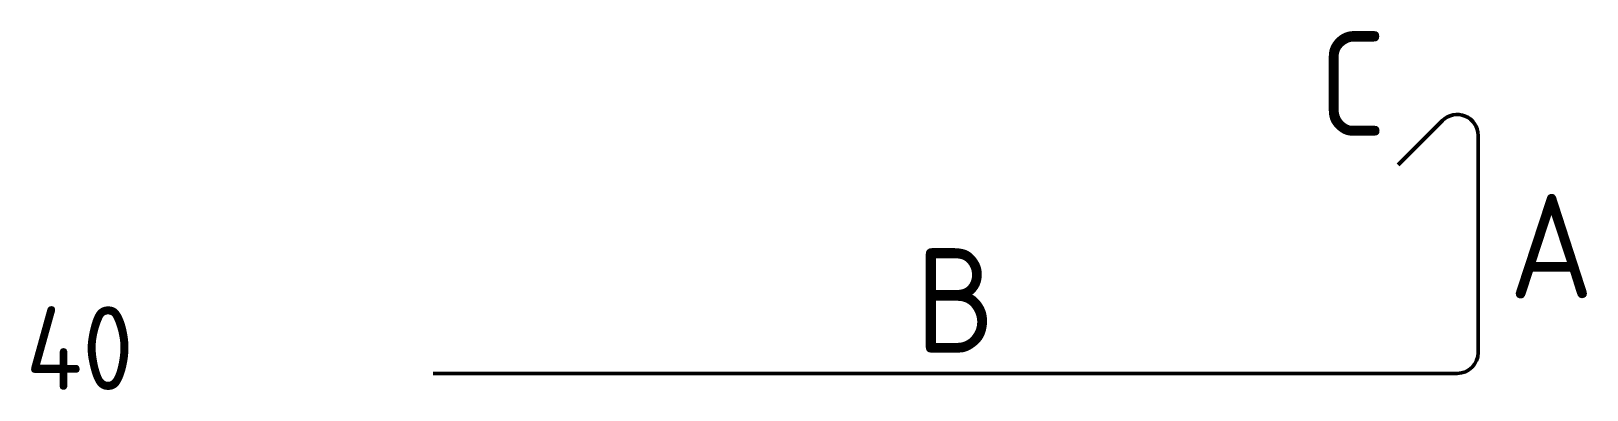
# Model space of a CAD drawing. Extents: x 234219 to 234591, y -45790 to -45704.
import ezdxf
from ezdxf.enums import TextEntityAlignment as Align

# ---------------------------------------------------------------- set-up
doc = ezdxf.new("R2010")
doc.units = 0
doc.layers.add('posedit.mtr.bar', color=7, linetype='Continuous', lineweight=50)
doc.layers.add('posedit.mtr.hidden', color=144, linetype='Continuous', plot=False)
doc.layers.add('posedit.mtr.text', color=3, linetype='Continuous')
doc.styles.add('posedit.ISOCPEUR', font='isocpeur.ttf', dxfattribs={"width": 0.9})

msp = doc.modelspace()

# ---------------------------------------------------------------- linework, layer by layer
at = {"layer": 'posedit.mtr.bar'}
for p, q in [((234556.43, -45725.81), (234545.82, -45736.41)), ((234564.97, -45729.34), (234564.97, -45781.34)), ((234314.97, -45786.34), (234559.97, -45786.34))]:
    msp.add_line(p, q, dxfattribs=at)
for centre, start, end in [((234559.97, -45729.34), 0, 135), ((234559.97, -45781.34), 270, 0)]:
    msp.add_arc(centre, 5, start, end, dxfattribs=at)

# ---------------------------------------------------------------- texts
at = {"layer": 'posedit.mtr.hidden', "color": 144, "style": 'posedit.ISOCPEUR', "width": 0.9}
msp.add_text('40', height=20, dxfattribs=at).set_placement((234217.48, -45790.3))
at = {"layer": 'posedit.mtr.text', "style": 'posedit.ISOCPEUR', "width": 0.9}
msp.add_attdef('C', text='', height=25, dxfattribs=at).set_placement((234542.98, -45716.95), align=Align.MIDDLE_RIGHT)
msp.add_attdef('A', text='', height=25, dxfattribs=at).set_placement((234572.35, -45755.84), align=Align.MIDDLE_LEFT)
msp.add_attdef('B', text='', height=25, dxfattribs=at).set_placement((234439.97, -45768.84), align=Align.MIDDLE_CENTER)

doc.saveas('drawing.dxf')
